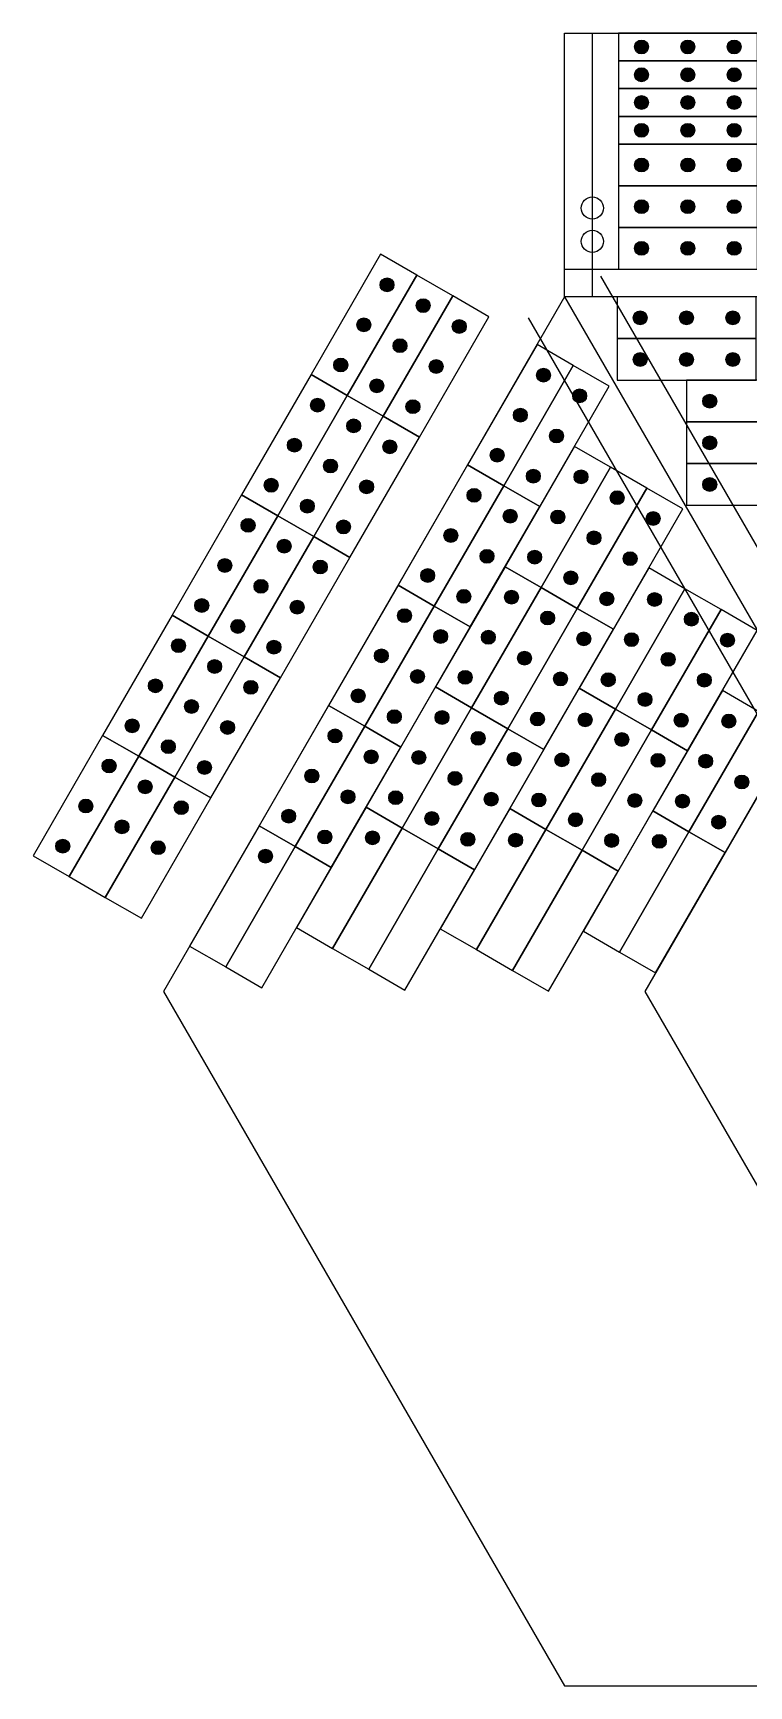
# Model space of a CAD drawing. Header units: millimetres. Extents: x 1388 to 8110, y -1425 to 5021.
# Drawn here: x 2385 to 2643, y 2079 to 2674 of the extents above; entities that cross this region are included whole.
import ezdxf

# ---------------------------------------------------------------- set-up
doc = ezdxf.new("R2010")
doc.units = ezdxf.units.MM

msp = doc.modelspace()

# ---------------------------------------------------------------- hatches: boundary and pattern name
at = {"true_color": 0xf1eb1f}
h = msp.add_hatch(color=2, dxfattribs=at)
h.dxf.hatch_style = 1
h.paths.add_polyline_path([(2601.737, 2668.954, 1), (2606.737, 2668.954, 1)])
h = msp.add_hatch(color=2, dxfattribs=at)
h.dxf.hatch_style = 1
h.paths.add_polyline_path([(2618.404, 2668.954, 1), (2623.404, 2668.954, 1)])
h = msp.add_hatch(color=2, dxfattribs=at)
h.dxf.hatch_style = 1
h.paths.add_polyline_path([(2635.07, 2668.954, 1), (2640.07, 2668.954, 1)])
h = msp.add_hatch(color=2, dxfattribs=at)
h.dxf.hatch_style = 1
h.paths.add_polyline_path([(2601.737, 2658.954, 1), (2606.737, 2658.954, 1)])
h = msp.add_hatch(color=2, dxfattribs=at)
h.dxf.hatch_style = 1
h.paths.add_polyline_path([(2618.404, 2658.954, 1), (2623.404, 2658.954, 1)])
h = msp.add_hatch(color=2, dxfattribs=at)
h.dxf.hatch_style = 1
h.paths.add_polyline_path([(2635.07, 2658.954, 1), (2640.07, 2658.954, 1)])
h = msp.add_hatch(color=2, dxfattribs=at)
h.dxf.hatch_style = 1
h.paths.add_polyline_path([(2601.737, 2648.954, 1), (2606.737, 2648.954, 1)])
h = msp.add_hatch(color=2, dxfattribs=at)
h.dxf.hatch_style = 1
h.paths.add_polyline_path([(2618.404, 2648.954, 1), (2623.404, 2648.954, 1)])
h = msp.add_hatch(color=2, dxfattribs=at)
h.dxf.hatch_style = 1
h.paths.add_polyline_path([(2635.07, 2648.954, 1), (2640.07, 2648.954, 1)])
h = msp.add_hatch(color=2, dxfattribs=at)
h.dxf.hatch_style = 1
h.paths.add_polyline_path([(2601.737, 2638.954, 1), (2606.737, 2638.954, 1)])
h = msp.add_hatch(color=2, dxfattribs=at)
h.dxf.hatch_style = 1
h.paths.add_polyline_path([(2618.404, 2638.954, 1), (2623.404, 2638.954, 1)])
h = msp.add_hatch(color=2, dxfattribs=at)
h.dxf.hatch_style = 1
h.paths.add_polyline_path([(2635.07, 2638.954, 1), (2640.07, 2638.954, 1)])
h = msp.add_hatch(color=2, dxfattribs=at)
h.dxf.hatch_style = 1
h.paths.add_polyline_path([(2601.737, 2626.454, 1), (2606.737, 2626.454, 1)])
h = msp.add_hatch(color=2, dxfattribs=at)
h.dxf.hatch_style = 1
h.paths.add_polyline_path([(2618.404, 2626.454, 1), (2623.404, 2626.454, 1)])
h = msp.add_hatch(color=2, dxfattribs=at)
h.dxf.hatch_style = 1
h.paths.add_polyline_path([(2635.07, 2626.454, 1), (2640.07, 2626.454, 1)])
h = msp.add_hatch(color=2, dxfattribs=at)
h.dxf.hatch_style = 1
h.paths.add_polyline_path([(2601.737, 2611.454, 1), (2606.737, 2611.454, 1)])
h = msp.add_hatch(color=2, dxfattribs=at)
h.dxf.hatch_style = 1
h.paths.add_polyline_path([(2618.404, 2611.454, 1), (2623.404, 2611.454, 1)])
h = msp.add_hatch(color=2, dxfattribs=at)
h.dxf.hatch_style = 1
h.paths.add_polyline_path([(2635.07, 2611.454, 1), (2640.07, 2611.454, 1)])
h = msp.add_hatch(color=2, dxfattribs=at)
h.dxf.hatch_style = 1
h.paths.add_polyline_path([(2601.737, 2596.454, 1), (2606.737, 2596.454, 1)])
h = msp.add_hatch(color=2, dxfattribs=at)
h.dxf.hatch_style = 1
h.paths.add_polyline_path([(2618.404, 2596.454, 1), (2623.404, 2596.454, 1)])
h = msp.add_hatch(color=2, dxfattribs=at)
h.dxf.hatch_style = 1
h.paths.add_polyline_path([(2635.07, 2596.454, 1), (2640.07, 2596.454, 1)])
h = msp.add_hatch(color=2, dxfattribs=at)
h.dxf.hatch_style = 1
h.paths.add_polyline_path([(2515.201, 2583.337, 1), (2510.201, 2583.337, 1)])
h = msp.add_hatch(color=2, dxfattribs=at)
h.dxf.hatch_style = 1
h.paths.add_polyline_path([(2528.192, 2575.837, 1), (2523.192, 2575.837, 1)])
h = msp.add_hatch(color=2, dxfattribs=at)
h.dxf.hatch_style = 1
h.paths.add_polyline_path([(2506.868, 2568.903, 1), (2501.868, 2568.903, 1)])
h = msp.add_hatch(color=2, dxfattribs=at)
h.dxf.hatch_style = 1
h.paths.add_polyline_path([(2541.182, 2568.337, 1), (2536.182, 2568.337, 1)])
h = msp.add_hatch(color=2, dxfattribs=at)
h.dxf.hatch_style = 1
h.paths.add_polyline_path([(2606.271, 2571.454, 1), (2601.271, 2571.454, 1)])
h = msp.add_hatch(color=2, dxfattribs=at)
h.dxf.hatch_style = 1
h.paths.add_polyline_path([(2622.938, 2571.454, 1), (2617.938, 2571.454, 1)])
h = msp.add_hatch(color=2, dxfattribs=at)
h.dxf.hatch_style = 1
h.paths.add_polyline_path([(2639.604, 2571.454, 1), (2634.604, 2571.454, 1)])
h = msp.add_hatch(color=2, dxfattribs=at)
h.dxf.hatch_style = 1
h.paths.add_polyline_path([(2519.858, 2561.403, 1), (2514.858, 2561.403, 1)])
h = msp.add_hatch(color=2, dxfattribs=at)
h.dxf.hatch_style = 1
h.paths.add_polyline_path([(2606.271, 2556.454, 1), (2601.271, 2556.454, 1)])
h = msp.add_hatch(color=2, dxfattribs=at)
h.dxf.hatch_style = 1
h.paths.add_polyline_path([(2622.938, 2556.454, 1), (2617.938, 2556.454, 1)])
h = msp.add_hatch(color=2, dxfattribs=at)
h.dxf.hatch_style = 1
h.paths.add_polyline_path([(2639.604, 2556.454, 1), (2634.604, 2556.454, 1)])
h = msp.add_hatch(color=2, dxfattribs=at)
h.dxf.hatch_style = 1
h.paths.add_polyline_path([(2498.535, 2554.469, 1), (2493.535, 2554.469, 1)])
h = msp.add_hatch(color=2, dxfattribs=at)
h.dxf.hatch_style = 1
h.paths.add_polyline_path([(2532.849, 2553.903, 1), (2527.849, 2553.903, 1)])
h = msp.add_hatch(color=2, dxfattribs=at)
h.dxf.hatch_style = 1
h.paths.add_polyline_path([(2571.493, 2550.837, 1), (2566.493, 2550.837, 1)])
h = msp.add_hatch(color=2, dxfattribs=at)
h.dxf.hatch_style = 1
h.paths.add_polyline_path([(2511.525, 2546.969, 1), (2506.525, 2546.969, 1)])
h = msp.add_hatch(color=2, dxfattribs=at)
h.dxf.hatch_style = 1
h.paths.add_polyline_path([(2490.201, 2540.035, 1), (2485.201, 2540.035, 1)])
h = msp.add_hatch(color=2, dxfattribs=at)
h.dxf.hatch_style = 1
h.paths.add_polyline_path([(2524.515, 2539.469, 1), (2519.515, 2539.469, 1)])
h = msp.add_hatch(color=2, dxfattribs=at)
h.dxf.hatch_style = 1
h.paths.add_polyline_path([(2584.483, 2543.337, 1), (2579.483, 2543.337, 1)])
h = msp.add_hatch(color=2, dxfattribs=at)
h.dxf.hatch_style = 1
h.paths.add_polyline_path([(2631.271, 2541.454, 1), (2626.271, 2541.454, 1)])
h = msp.add_hatch(color=2, dxfattribs=at)
h.dxf.hatch_style = 1
h.paths.add_polyline_path([(2503.192, 2532.535, 1), (2498.192, 2532.535, 1)])
h = msp.add_hatch(color=2, dxfattribs=at)
h.dxf.hatch_style = 1
h.paths.add_polyline_path([(2563.16, 2536.403, 1), (2558.16, 2536.403, 1)])
h = msp.add_hatch(color=2, dxfattribs=at)
h.dxf.hatch_style = 1
h.paths.add_polyline_path([(2576.15, 2528.903, 1), (2571.15, 2528.903, 1)])
h = msp.add_hatch(color=2, dxfattribs=at)
h.dxf.hatch_style = 1
h.paths.add_polyline_path([(2631.271, 2526.454, 1), (2626.271, 2526.454, 1)])
h = msp.add_hatch(color=2, dxfattribs=at)
h.dxf.hatch_style = 1
h.paths.add_polyline_path([(2481.868, 2525.602, 1), (2476.868, 2525.602, 1)])
h = msp.add_hatch(color=2, dxfattribs=at)
h.dxf.hatch_style = 1
h.paths.add_polyline_path([(2516.182, 2525.035, 1), (2511.182, 2525.035, 1)])
h = msp.add_hatch(color=2, dxfattribs=at)
h.dxf.hatch_style = 1
h.paths.add_polyline_path([(2554.826, 2521.969, 1), (2549.826, 2521.969, 1)])
h = msp.add_hatch(color=2, dxfattribs=at)
h.dxf.hatch_style = 1
h.paths.add_polyline_path([(2494.858, 2518.102, 1), (2489.858, 2518.102, 1)])
h = msp.add_hatch(color=2, dxfattribs=at)
h.dxf.hatch_style = 1
h.paths.add_polyline_path([(2567.817, 2514.469, 1), (2562.817, 2514.469, 1)])
h = msp.add_hatch(color=2, dxfattribs=at)
h.dxf.hatch_style = 1
h.paths.add_polyline_path([(2473.535, 2511.168, 1), (2468.535, 2511.168, 1)])
h = msp.add_hatch(color=2, dxfattribs=at)
h.dxf.hatch_style = 1
h.paths.add_polyline_path([(2507.849, 2510.602, 1), (2502.849, 2510.602, 1)])
h = msp.add_hatch(color=2, dxfattribs=at)
h.dxf.hatch_style = 1
h.paths.add_polyline_path([(2584.974, 2514.186, 1), (2579.974, 2514.186, 1)])
h = msp.add_hatch(color=2, dxfattribs=at)
h.dxf.hatch_style = 1
h.paths.add_polyline_path([(2631.271, 2511.454, 1), (2626.271, 2511.454, 1)])
h = msp.add_hatch(color=2, dxfattribs=at)
h.dxf.hatch_style = 1
h.paths.add_polyline_path([(2486.525, 2503.668, 1), (2481.525, 2503.668, 1)])
h = msp.add_hatch(color=2, dxfattribs=at)
h.dxf.hatch_style = 1
h.paths.add_polyline_path([(2546.493, 2507.535, 1), (2541.493, 2507.535, 1)])
h = msp.add_hatch(color=2, dxfattribs=at)
h.dxf.hatch_style = 1
h.paths.add_polyline_path([(2597.964, 2506.686, 1), (2592.964, 2506.686, 1)])
h = msp.add_hatch(color=2, dxfattribs=at)
h.dxf.hatch_style = 1
h.paths.add_polyline_path([(2465.201, 2496.734, 1), (2460.201, 2496.734, 1)])
h = msp.add_hatch(color=2, dxfattribs=at)
h.dxf.hatch_style = 1
h.paths.add_polyline_path([(2559.483, 2500.035, 1), (2554.483, 2500.035, 1)])
h = msp.add_hatch(color=2, dxfattribs=at)
h.dxf.hatch_style = 1
h.paths.add_polyline_path([(2576.64, 2499.752, 1), (2571.64, 2499.752, 1)])
h = msp.add_hatch(color=2, dxfattribs=at)
h.dxf.hatch_style = 1
h.paths.add_polyline_path([(2610.954, 2499.186, 1), (2605.954, 2499.186, 1)])
h = msp.add_hatch(color=2, dxfattribs=at)
h.dxf.hatch_style = 1
h.paths.add_polyline_path([(2499.515, 2496.168, 1), (2494.515, 2496.168, 1)])
h = msp.add_hatch(color=2, dxfattribs=at)
h.dxf.hatch_style = 1
h.paths.add_polyline_path([(2538.16, 2493.102, 1), (2533.16, 2493.102, 1)])
h = msp.add_hatch(color=2, dxfattribs=at)
h.dxf.hatch_style = 1
h.paths.add_polyline_path([(2589.631, 2492.252, 1), (2584.631, 2492.252, 1)])
h = msp.add_hatch(color=2, dxfattribs=at)
h.dxf.hatch_style = 1
h.paths.add_polyline_path([(2478.192, 2489.234, 1), (2473.192, 2489.234, 1)])
h = msp.add_hatch(color=2, dxfattribs=at)
h.dxf.hatch_style = 1
h.paths.add_polyline_path([(2551.15, 2485.602, 1), (2546.15, 2485.602, 1)])
h = msp.add_hatch(color=2, dxfattribs=at)
h.dxf.hatch_style = 1
h.paths.add_polyline_path([(2568.307, 2485.318, 1), (2563.307, 2485.318, 1)])
h = msp.add_hatch(color=2, dxfattribs=at)
h.dxf.hatch_style = 1
h.paths.add_polyline_path([(2602.621, 2484.752, 1), (2597.621, 2484.752, 1)])
h = msp.add_hatch(color=2, dxfattribs=at)
h.dxf.hatch_style = 1
h.paths.add_polyline_path([(2456.868, 2482.3, 1), (2451.868, 2482.3, 1)])
h = msp.add_hatch(color=2, dxfattribs=at)
h.dxf.hatch_style = 1
h.paths.add_polyline_path([(2491.182, 2481.734, 1), (2486.182, 2481.734, 1)])
h = msp.add_hatch(color=2, dxfattribs=at)
h.dxf.hatch_style = 1
h.paths.add_polyline_path([(2529.826, 2478.668, 1), (2524.826, 2478.668, 1)])
h = msp.add_hatch(color=2, dxfattribs=at)
h.dxf.hatch_style = 1
h.paths.add_polyline_path([(2469.858, 2474.8, 1), (2464.858, 2474.8, 1)])
h = msp.add_hatch(color=2, dxfattribs=at)
h.dxf.hatch_style = 1
h.paths.add_polyline_path([(2581.297, 2477.818, 1), (2576.297, 2477.818, 1)])
h = msp.add_hatch(color=2, dxfattribs=at)
h.dxf.hatch_style = 1
h.paths.add_polyline_path([(2448.535, 2467.867, 1), (2443.535, 2467.867, 1)])
h = msp.add_hatch(color=2, dxfattribs=at)
h.dxf.hatch_style = 1
h.paths.add_polyline_path([(2482.849, 2467.3, 1), (2477.849, 2467.3, 1)])
h = msp.add_hatch(color=2, dxfattribs=at)
h.dxf.hatch_style = 1
h.paths.add_polyline_path([(2542.817, 2471.168, 1), (2537.817, 2471.168, 1)])
h = msp.add_hatch(color=2, dxfattribs=at)
h.dxf.hatch_style = 1
h.paths.add_polyline_path([(2559.974, 2470.885, 1), (2554.974, 2470.885, 1)])
h = msp.add_hatch(color=2, dxfattribs=at)
h.dxf.hatch_style = 1
h.paths.add_polyline_path([(2594.288, 2470.318, 1), (2589.288, 2470.318, 1)])
h = msp.add_hatch(color=2, dxfattribs=at)
h.dxf.hatch_style = 1
h.paths.add_polyline_path([(2611.445, 2470.035, 1), (2606.445, 2470.035, 1)])
h = msp.add_hatch(color=2, dxfattribs=at)
h.dxf.hatch_style = 1
h.paths.add_polyline_path([(2521.493, 2464.234, 1), (2516.493, 2464.234, 1)])
h = msp.add_hatch(color=2, dxfattribs=at)
h.dxf.hatch_style = 1
h.paths.add_polyline_path([(2572.964, 2463.385, 1), (2567.964, 2463.385, 1)])
h = msp.add_hatch(color=2, dxfattribs=at)
h.dxf.hatch_style = 1
h.paths.add_polyline_path([(2624.668, 2462.939, 1), (2619.668, 2462.939, 1)])
h = msp.add_hatch(color=2, dxfattribs=at)
h.dxf.hatch_style = 1
h.paths.add_polyline_path([(2461.525, 2460.367, 1), (2456.525, 2460.367, 1)])
h = msp.add_hatch(color=2, dxfattribs=at)
h.dxf.hatch_style = 1
h.paths.add_polyline_path([(2534.483, 2456.734, 1), (2529.483, 2456.734, 1)])
h = msp.add_hatch(color=2, dxfattribs=at)
h.dxf.hatch_style = 1
h.paths.add_polyline_path([(2551.64, 2456.451, 1), (2546.64, 2456.451, 1)])
h = msp.add_hatch(color=2, dxfattribs=at)
h.dxf.hatch_style = 1
h.paths.add_polyline_path([(2585.954, 2455.885, 1), (2580.954, 2455.885, 1)])
h = msp.add_hatch(color=2, dxfattribs=at)
h.dxf.hatch_style = 1
h.paths.add_polyline_path([(2603.112, 2455.602, 1), (2598.112, 2455.602, 1)])
h = msp.add_hatch(color=2, dxfattribs=at)
h.dxf.hatch_style = 1
h.paths.add_polyline_path([(2637.659, 2455.439, 1), (2632.659, 2455.439, 1)])
h = msp.add_hatch(color=2, dxfattribs=at)
h.dxf.hatch_style = 1
h.paths.add_polyline_path([(2440.201, 2453.433, 1), (2435.201, 2453.433, 1)])
h = msp.add_hatch(color=2, dxfattribs=at)
h.dxf.hatch_style = 1
h.paths.add_polyline_path([(2474.515, 2452.867, 1), (2469.515, 2452.867, 1)])
h = msp.add_hatch(color=2, dxfattribs=at)
h.dxf.hatch_style = 1
h.paths.add_polyline_path([(2513.16, 2449.8, 1), (2508.16, 2449.8, 1)])
h = msp.add_hatch(color=2, dxfattribs=at)
h.dxf.hatch_style = 1
h.paths.add_polyline_path([(2564.631, 2448.951, 1), (2559.631, 2448.951, 1)])
h = msp.add_hatch(color=2, dxfattribs=at)
h.dxf.hatch_style = 1
h.paths.add_polyline_path([(2453.192, 2445.933, 1), (2448.192, 2445.933, 1)])
h = msp.add_hatch(color=2, dxfattribs=at)
h.dxf.hatch_style = 1
h.paths.add_polyline_path([(2616.335, 2448.505, 1), (2611.335, 2448.505, 1)])
h = msp.add_hatch(color=2, dxfattribs=at)
h.dxf.hatch_style = 1
h.paths.add_polyline_path([(2431.868, 2438.999, 1), (2426.868, 2438.999, 1)])
h = msp.add_hatch(color=2, dxfattribs=at)
h.dxf.hatch_style = 1
h.paths.add_polyline_path([(2466.182, 2438.433, 1), (2461.182, 2438.433, 1)])
h = msp.add_hatch(color=2, dxfattribs=at)
h.dxf.hatch_style = 1
h.paths.add_polyline_path([(2526.15, 2442.3, 1), (2521.15, 2442.3, 1)])
h = msp.add_hatch(color=2, dxfattribs=at)
h.dxf.hatch_style = 1
h.paths.add_polyline_path([(2543.307, 2442.017, 1), (2538.307, 2442.017, 1)])
h = msp.add_hatch(color=2, dxfattribs=at)
h.dxf.hatch_style = 1
h.paths.add_polyline_path([(2577.621, 2441.451, 1), (2572.621, 2441.451, 1)])
h = msp.add_hatch(color=2, dxfattribs=at)
h.dxf.hatch_style = 1
h.paths.add_polyline_path([(2594.778, 2441.168, 1), (2589.778, 2441.168, 1)])
h = msp.add_hatch(color=2, dxfattribs=at)
h.dxf.hatch_style = 1
h.paths.add_polyline_path([(2629.325, 2441.005, 1), (2624.325, 2441.005, 1)])
h = msp.add_hatch(color=2, dxfattribs=at)
h.dxf.hatch_style = 1
h.paths.add_polyline_path([(2444.858, 2431.499, 1), (2439.858, 2431.499, 1)])
h = msp.add_hatch(color=2, dxfattribs=at)
h.dxf.hatch_style = 1
h.paths.add_polyline_path([(2504.826, 2435.367, 1), (2499.826, 2435.367, 1)])
h = msp.add_hatch(color=2, dxfattribs=at)
h.dxf.hatch_style = 1
h.paths.add_polyline_path([(2556.297, 2434.517, 1), (2551.297, 2434.517, 1)])
h = msp.add_hatch(color=2, dxfattribs=at)
h.dxf.hatch_style = 1
h.paths.add_polyline_path([(2608.002, 2434.071, 1), (2603.002, 2434.071, 1)])
h = msp.add_hatch(color=2, dxfattribs=at)
h.dxf.hatch_style = 1
h.paths.add_polyline_path([(2517.817, 2427.867, 1), (2512.817, 2427.867, 1)])
h = msp.add_hatch(color=2, dxfattribs=at)
h.dxf.hatch_style = 1
h.paths.add_polyline_path([(2534.974, 2427.583, 1), (2529.974, 2427.583, 1)])
h = msp.add_hatch(color=2, dxfattribs=at)
h.dxf.hatch_style = 1
h.paths.add_polyline_path([(2569.288, 2427.017, 1), (2564.288, 2427.017, 1)])
h = msp.add_hatch(color=2, dxfattribs=at)
h.dxf.hatch_style = 1
h.paths.add_polyline_path([(2586.445, 2426.734, 1), (2581.445, 2426.734, 1)])
h = msp.add_hatch(color=2, dxfattribs=at)
h.dxf.hatch_style = 1
h.paths.add_polyline_path([(2620.992, 2426.571, 1), (2615.992, 2426.571, 1)])
h = msp.add_hatch(color=2, dxfattribs=at)
h.dxf.hatch_style = 1
h.paths.add_polyline_path([(2638.149, 2426.288, 1), (2633.149, 2426.288, 1)])
h = msp.add_hatch(color=2, dxfattribs=at)
h.dxf.hatch_style = 1
h.paths.add_polyline_path([(2423.535, 2424.565, 1), (2418.535, 2424.565, 1)])
h = msp.add_hatch(color=2, dxfattribs=at)
h.dxf.hatch_style = 1
h.paths.add_polyline_path([(2457.849, 2423.999, 1), (2452.849, 2423.999, 1)])
h = msp.add_hatch(color=2, dxfattribs=at)
h.dxf.hatch_style = 1
h.paths.add_polyline_path([(2496.493, 2420.933, 1), (2491.493, 2420.933, 1)])
h = msp.add_hatch(color=2, dxfattribs=at)
h.dxf.hatch_style = 1
h.paths.add_polyline_path([(2547.964, 2420.083, 1), (2542.964, 2420.083, 1)])
h = msp.add_hatch(color=2, dxfattribs=at)
h.dxf.hatch_style = 1
h.paths.add_polyline_path([(2599.668, 2419.638, 1), (2594.668, 2419.638, 1)])
h = msp.add_hatch(color=2, dxfattribs=at)
h.dxf.hatch_style = 1
h.paths.add_polyline_path([(2436.525, 2417.065, 1), (2431.525, 2417.065, 1)])
h = msp.add_hatch(color=2, dxfattribs=at)
h.dxf.hatch_style = 1
h.paths.add_polyline_path([(2509.483, 2413.433, 1), (2504.483, 2413.433, 1)])
h = msp.add_hatch(color=2, dxfattribs=at)
h.dxf.hatch_style = 1
h.paths.add_polyline_path([(2415.201, 2410.131, 1), (2410.201, 2410.131, 1)])
h = msp.add_hatch(color=2, dxfattribs=at)
h.dxf.hatch_style = 1
h.paths.add_polyline_path([(2449.515, 2409.565, 1), (2444.515, 2409.565, 1)])
h = msp.add_hatch(color=2, dxfattribs=at)
h.dxf.hatch_style = 1
h.paths.add_polyline_path([(2526.64, 2413.15, 1), (2521.64, 2413.15, 1)])
h = msp.add_hatch(color=2, dxfattribs=at)
h.dxf.hatch_style = 1
h.paths.add_polyline_path([(2560.954, 2412.583, 1), (2555.954, 2412.583, 1)])
h = msp.add_hatch(color=2, dxfattribs=at)
h.dxf.hatch_style = 1
h.paths.add_polyline_path([(2578.112, 2412.3, 1), (2573.112, 2412.3, 1)])
h = msp.add_hatch(color=2, dxfattribs=at)
h.dxf.hatch_style = 1
h.paths.add_polyline_path([(2612.659, 2412.138, 1), (2607.659, 2412.138, 1)])
h = msp.add_hatch(color=2, dxfattribs=at)
h.dxf.hatch_style = 1
h.paths.add_polyline_path([(2629.816, 2411.854, 1), (2624.816, 2411.854, 1)])
h = msp.add_hatch(color=2, dxfattribs=at)
h.dxf.hatch_style = 1
h.paths.add_polyline_path([(2428.192, 2402.631, 1), (2423.192, 2402.631, 1)])
h = msp.add_hatch(color=2, dxfattribs=at)
h.dxf.hatch_style = 1
h.paths.add_polyline_path([(2488.16, 2406.499, 1), (2483.16, 2406.499, 1)])
h = msp.add_hatch(color=2, dxfattribs=at)
h.dxf.hatch_style = 1
h.paths.add_polyline_path([(2539.631, 2405.65, 1), (2534.631, 2405.65, 1)])
h = msp.add_hatch(color=2, dxfattribs=at)
h.dxf.hatch_style = 1
h.paths.add_polyline_path([(2591.335, 2405.204, 1), (2586.335, 2405.204, 1)])
h = msp.add_hatch(color=2, dxfattribs=at)
h.dxf.hatch_style = 1
h.paths.add_polyline_path([(2642.806, 2404.354, 1), (2637.806, 2404.354, 1)])
h = msp.add_hatch(color=2, dxfattribs=at)
h.dxf.hatch_style = 1
h.paths.add_polyline_path([(2406.868, 2395.698, 1), (2401.868, 2395.698, 1)])
h = msp.add_hatch(color=2, dxfattribs=at)
h.dxf.hatch_style = 1
h.paths.add_polyline_path([(2501.15, 2398.999, 1), (2496.15, 2398.999, 1)])
h = msp.add_hatch(color=2, dxfattribs=at)
h.dxf.hatch_style = 1
h.paths.add_polyline_path([(2518.307, 2398.716, 1), (2513.307, 2398.716, 1)])
h = msp.add_hatch(color=2, dxfattribs=at)
h.dxf.hatch_style = 1
h.paths.add_polyline_path([(2552.621, 2398.15, 1), (2547.621, 2398.15, 1)])
h = msp.add_hatch(color=2, dxfattribs=at)
h.dxf.hatch_style = 1
h.paths.add_polyline_path([(2569.778, 2397.867, 1), (2564.778, 2397.867, 1)])
h = msp.add_hatch(color=2, dxfattribs=at)
h.dxf.hatch_style = 1
h.paths.add_polyline_path([(2604.325, 2397.704, 1), (2599.325, 2397.704, 1)])
h = msp.add_hatch(color=2, dxfattribs=at)
h.dxf.hatch_style = 1
h.paths.add_polyline_path([(2621.482, 2397.421, 1), (2616.482, 2397.421, 1)])
h = msp.add_hatch(color=2, dxfattribs=at)
h.dxf.hatch_style = 1
h.paths.add_polyline_path([(2441.182, 2395.131, 1), (2436.182, 2395.131, 1)])
h = msp.add_hatch(color=2, dxfattribs=at)
h.dxf.hatch_style = 1
h.paths.add_polyline_path([(2479.826, 2392.065, 1), (2474.826, 2392.065, 1)])
h = msp.add_hatch(color=2, dxfattribs=at)
h.dxf.hatch_style = 1
h.paths.add_polyline_path([(2531.297, 2391.216, 1), (2526.297, 2391.216, 1)])
h = msp.add_hatch(color=2, dxfattribs=at)
h.dxf.hatch_style = 1
h.paths.add_polyline_path([(2583.002, 2390.77, 1), (2578.002, 2390.77, 1)])
h = msp.add_hatch(color=2, dxfattribs=at)
h.dxf.hatch_style = 1
h.paths.add_polyline_path([(2634.473, 2389.921, 1), (2629.473, 2389.921, 1)])
h = msp.add_hatch(color=2, dxfattribs=at)
h.dxf.hatch_style = 1
h.paths.add_polyline_path([(2419.858, 2388.198, 1), (2414.858, 2388.198, 1)])
h = msp.add_hatch(color=2, dxfattribs=at)
h.dxf.hatch_style = 1
h.paths.add_polyline_path([(2492.817, 2384.565, 1), (2487.817, 2384.565, 1)])
h = msp.add_hatch(color=2, dxfattribs=at)
h.dxf.hatch_style = 1
h.paths.add_polyline_path([(2509.974, 2384.282, 1), (2504.974, 2384.282, 1)])
h = msp.add_hatch(color=2, dxfattribs=at)
h.dxf.hatch_style = 1
h.paths.add_polyline_path([(2544.288, 2383.716, 1), (2539.288, 2383.716, 1)])
h = msp.add_hatch(color=2, dxfattribs=at)
h.dxf.hatch_style = 1
h.paths.add_polyline_path([(2398.535, 2381.264, 1), (2393.535, 2381.264, 1)])
h = msp.add_hatch(color=2, dxfattribs=at)
h.dxf.hatch_style = 1
h.paths.add_polyline_path([(2432.849, 2380.698, 1), (2427.849, 2380.698, 1)])
h = msp.add_hatch(color=2, dxfattribs=at)
h.dxf.hatch_style = 1
h.paths.add_polyline_path([(2471.493, 2377.631, 1), (2466.493, 2377.631, 1)])
h = msp.add_hatch(color=2, dxfattribs=at)
h.dxf.hatch_style = 1
h.paths.add_polyline_path([(2561.445, 2383.433, 1), (2556.445, 2383.433, 1)])
h = msp.add_hatch(color=2, dxfattribs=at)
h.dxf.hatch_style = 1
h.paths.add_polyline_path([(2595.992, 2383.27, 1), (2590.992, 2383.27, 1)])
h = msp.add_hatch(color=2, dxfattribs=at)
h.dxf.hatch_style = 1
h.paths.add_polyline_path([(2613.149, 2382.987, 1), (2608.149, 2382.987, 1)])

# ---------------------------------------------------------------- linework, layer by layer
for p, q in [((2576.566, 2578.954), (2576.566, 2673.954)), ((2576.566, 2673.954), (2865.241, 2673.954)), ((2586.566, 2578.954), (2586.566, 2673.954)), ((2586.566, 2588.954), (2586.566, 2598.954)), ((2576.566, 2588.954), (2865.241, 2588.954)), ((2676.159, 2436.454), (2589.557, 2586.454)), ((2576.566, 2578.954), (2663.169, 2428.954)), ((2650.178, 2421.454), (2563.576, 2571.454))]:
    msp.add_line(p, q)
for points in [[(2595.904, 2663.954), (2645.904, 2663.954), (2645.904, 2673.954), (2595.904, 2673.954)], [(2595.904, 2653.954), (2645.904, 2653.954), (2645.904, 2663.954), (2595.904, 2663.954)], [(2595.904, 2643.954), (2645.904, 2643.954), (2645.904, 2653.954), (2595.904, 2653.954)], [(2595.904, 2633.954), (2645.904, 2633.954), (2645.904, 2643.954), (2595.904, 2643.954)], [(2645.904, 2633.954), (2595.904, 2633.954), (2595.904, 2618.954), (2645.904, 2618.954)], [(2645.904, 2618.954), (2595.904, 2618.954), (2595.904, 2603.954), (2645.904, 2603.954)], [(2645.904, 2603.954), (2595.904, 2603.954), (2595.904, 2588.954), (2645.904, 2588.954)], [(2510.373, 2594.303), (2485.373, 2551.002), (2498.363, 2543.502), (2523.363, 2586.803)], [(2523.363, 2586.803), (2498.363, 2543.502), (2511.354, 2536.002), (2536.354, 2579.303)], [(2576.566, 2578.954), (2432.229, 2328.954), (2576.566, 2078.954), (2865.241, 2078.954), (3009.579, 2328.954), (2865.241, 2578.954)], [(2536.354, 2579.303), (2511.354, 2536.002), (2524.344, 2528.502), (2549.344, 2571.803)], [(2645.438, 2578.954), (2595.438, 2578.954), (2595.438, 2563.954), (2645.438, 2563.954)], [(2566.664, 2561.803), (2541.664, 2518.502), (2554.655, 2511.002), (2579.655, 2554.303)], [(2645.438, 2563.954), (2595.438, 2563.954), (2595.438, 2548.954), (2645.438, 2548.954)], [(2579.655, 2554.303), (2554.655, 2511.002), (2567.645, 2503.502), (2592.645, 2546.803)], [(2485.373, 2551.002), (2460.373, 2507.701), (2473.363, 2500.201), (2498.363, 2543.502)], [(2670.438, 2548.954), (2620.438, 2548.954), (2620.438, 2533.954), (2670.438, 2533.954)], [(2498.363, 2543.502), (2473.363, 2500.201), (2486.354, 2492.701), (2511.354, 2536.002)], [(2511.354, 2536.002), (2486.354, 2492.701), (2499.344, 2485.201), (2524.344, 2528.502)], [(2670.438, 2533.954), (2620.438, 2533.954), (2620.438, 2518.954), (2670.438, 2518.954)], [(2580.145, 2525.153), (2555.145, 2481.852), (2568.136, 2474.352), (2593.136, 2517.653)], [(2541.664, 2518.502), (2516.664, 2475.201), (2529.655, 2467.701), (2554.655, 2511.002)], [(2593.136, 2517.653), (2568.136, 2474.352), (2581.126, 2466.852), (2606.126, 2510.153)], [(2670.438, 2518.954), (2620.438, 2518.954), (2620.438, 2503.954), (2670.438, 2503.954)], [(2554.655, 2511.002), (2529.655, 2467.701), (2542.645, 2460.201), (2567.645, 2503.502)], [(2460.373, 2507.701), (2435.373, 2464.4), (2448.363, 2456.9), (2473.363, 2500.201)], [(2606.126, 2510.153), (2581.126, 2466.852), (2594.116, 2459.352), (2619.116, 2502.653)], [(2473.363, 2500.201), (2448.363, 2456.9), (2461.354, 2449.4), (2486.354, 2492.701)], [(2486.354, 2492.701), (2461.354, 2449.4), (2474.344, 2441.9), (2499.344, 2485.201)], [(2555.145, 2481.852), (2530.145, 2438.55), (2543.136, 2431.05), (2568.136, 2474.352)], [(2606.849, 2481.406), (2581.849, 2438.104), (2594.84, 2430.604), (2619.84, 2473.906)], [(2516.664, 2475.201), (2491.664, 2431.9), (2504.655, 2424.4), (2529.655, 2467.701)], [(2568.136, 2474.352), (2543.136, 2431.05), (2556.126, 2423.55), (2581.126, 2466.852)], [(2619.84, 2473.906), (2594.84, 2430.604), (2607.83, 2423.104), (2632.83, 2466.406)], [(2435.373, 2464.4), (2410.373, 2421.098), (2423.363, 2413.598), (2448.363, 2456.9)], [(2529.655, 2467.701), (2504.655, 2424.4), (2517.645, 2416.9), (2542.645, 2460.201)], [(2581.126, 2466.852), (2556.126, 2423.55), (2569.116, 2416.05), (2594.116, 2459.352)], [(2632.83, 2466.406), (2607.83, 2423.104), (2620.82, 2415.604), (2645.82, 2458.906)], [(2448.363, 2456.9), (2423.363, 2413.598), (2436.354, 2406.098), (2461.354, 2449.4)], [(2461.354, 2449.4), (2436.354, 2406.098), (2449.344, 2398.598), (2474.344, 2441.9)], [(2530.145, 2438.55), (2505.145, 2395.249), (2518.136, 2387.749), (2543.136, 2431.05)], [(2581.849, 2438.104), (2556.849, 2394.803), (2569.84, 2387.303), (2594.84, 2430.604)], [(2633.32, 2437.255), (2608.32, 2393.954), (2621.311, 2386.454), (2646.311, 2429.755)], [(2491.664, 2431.9), (2466.664, 2388.598), (2479.655, 2381.098), (2504.655, 2424.4)], [(2543.136, 2431.05), (2518.136, 2387.749), (2531.126, 2380.249), (2556.126, 2423.55)], [(2594.84, 2430.604), (2569.84, 2387.303), (2582.83, 2379.803), (2607.83, 2423.104)], [(2663.169, 2428.954), (2605.434, 2328.954), (2663.169, 2228.954), (2778.639, 2228.954), (2836.374, 2328.954), (2778.639, 2428.954)], [(2646.311, 2429.755), (2621.311, 2386.454), (2634.301, 2378.954), (2659.301, 2422.255)], [(2504.655, 2424.4), (2479.655, 2381.098), (2492.645, 2373.598), (2517.645, 2416.9)], [(2556.126, 2423.55), (2531.126, 2380.249), (2544.116, 2372.749), (2569.116, 2416.05)], [(2607.83, 2423.104), (2582.83, 2379.803), (2595.82, 2372.303), (2620.82, 2415.604)], [(2410.373, 2421.098), (2385.373, 2377.797), (2398.363, 2370.297), (2423.363, 2413.598)], [(2423.363, 2413.598), (2398.363, 2370.297), (2411.354, 2362.797), (2436.354, 2406.098)], [(2436.354, 2406.098), (2411.354, 2362.797), (2424.344, 2355.297), (2449.344, 2398.598)], [(2505.145, 2395.249), (2480.145, 2351.948), (2493.136, 2344.448), (2518.136, 2387.749)], [(2556.849, 2394.803), (2531.849, 2351.502), (2544.84, 2344.002), (2569.84, 2387.303)], [(2608.32, 2393.954), (2583.32, 2350.653), (2596.311, 2343.153), (2621.311, 2386.454)], [(2466.664, 2388.598), (2441.664, 2345.297), (2454.655, 2337.797), (2479.655, 2381.098)], [(2518.136, 2387.749), (2493.136, 2344.448), (2506.126, 2336.948), (2531.126, 2380.249)], [(2569.84, 2387.303), (2544.84, 2344.002), (2557.83, 2336.502), (2582.83, 2379.803)], [(2621.311, 2386.454), (2596.311, 2343.153), (2609.301, 2335.653), (2634.301, 2378.954)], [(2479.655, 2381.098), (2454.655, 2337.797), (2467.645, 2330.297), (2492.645, 2373.598)], [(2531.126, 2380.249), (2506.126, 2336.948), (2519.116, 2329.448), (2544.116, 2372.749)], [(2582.83, 2379.803), (2557.83, 2336.502), (2570.82, 2329.002), (2595.82, 2372.303)]]:
    msp.add_lwpolyline(points, close=True)
at = {"color": 2, "true_color": 0xf1eb1f}
for centre in [(2604.237, 2668.954), (2620.904, 2668.954), (2637.57, 2668.954), (2604.237, 2658.954), (2620.904, 2658.954), (2637.57, 2658.954), (2604.237, 2648.954), (2620.904, 2648.954), (2637.57, 2648.954), (2604.237, 2638.954), (2620.904, 2638.954), (2637.57, 2638.954), (2604.237, 2626.454), (2620.904, 2626.454), (2637.57, 2626.454), (2604.237, 2611.454), (2620.904, 2611.454), (2637.57, 2611.454), (2604.237, 2596.454), (2620.904, 2596.454), (2637.57, 2596.454), (2512.701, 2583.337), (2525.692, 2575.837), (2504.368, 2568.903), (2538.682, 2568.337), (2603.771, 2571.454), (2620.438, 2571.454), (2637.104, 2571.454), (2517.358, 2561.403), (2603.771, 2556.454), (2620.438, 2556.454), (2637.104, 2556.454), (2496.035, 2554.469), (2530.349, 2553.903), (2568.993, 2550.837), (2509.025, 2546.969), (2487.701, 2540.035), (2522.015, 2539.469), (2581.983, 2543.337), (2628.771, 2541.454), (2500.692, 2532.535), (2560.66, 2536.403), (2573.65, 2528.903), (2628.771, 2526.454), (2479.368, 2525.602), (2513.682, 2525.035), (2552.326, 2521.969), (2492.358, 2518.102), (2565.317, 2514.469), (2471.035, 2511.168), (2505.349, 2510.602), (2582.474, 2514.186), (2628.771, 2511.454), (2484.025, 2503.668), (2543.993, 2507.535), (2595.464, 2506.686), (2462.701, 2496.734), (2556.983, 2500.035), (2574.14, 2499.752), (2608.454, 2499.186), (2497.015, 2496.168), (2535.66, 2493.102), (2587.131, 2492.252), (2475.692, 2489.234), (2548.65, 2485.602), (2565.807, 2485.318), (2600.121, 2484.752), (2454.368, 2482.3), (2488.682, 2481.734), (2527.326, 2478.668), (2467.358, 2474.8), (2578.797, 2477.818), (2446.035, 2467.867), (2480.349, 2467.3), (2540.317, 2471.168), (2557.474, 2470.885), (2591.788, 2470.318), (2608.945, 2470.035), (2518.993, 2464.234), (2570.464, 2463.385), (2622.168, 2462.939), (2459.025, 2460.367), (2531.983, 2456.734), (2549.14, 2456.451), (2583.454, 2455.885), (2600.612, 2455.602), (2635.159, 2455.439), (2437.701, 2453.433), (2472.015, 2452.867), (2510.66, 2449.8), (2562.131, 2448.951), (2450.692, 2445.933), (2613.835, 2448.505), (2429.368, 2438.999), (2463.682, 2438.433), (2523.65, 2442.3), (2540.807, 2442.017), (2575.121, 2441.451), (2592.278, 2441.168), (2626.825, 2441.005), (2442.358, 2431.499), (2502.326, 2435.367), (2553.797, 2434.517), (2605.502, 2434.071), (2515.317, 2427.867), (2532.474, 2427.583), (2566.788, 2427.017), (2583.945, 2426.734), (2618.492, 2426.571), (2635.649, 2426.288), (2421.035, 2424.565), (2455.349, 2423.999), (2493.993, 2420.933), (2545.464, 2420.083), (2597.168, 2419.638), (2434.025, 2417.065), (2506.983, 2413.433), (2412.701, 2410.131), (2447.015, 2409.565), (2524.14, 2413.15), (2558.454, 2412.583), (2575.612, 2412.3), (2610.159, 2412.138), (2627.316, 2411.854), (2425.692, 2402.631), (2485.66, 2406.499), (2537.131, 2405.65), (2588.835, 2405.204), (2640.306, 2404.354), (2404.368, 2395.698), (2498.65, 2398.999), (2515.807, 2398.716), (2550.121, 2398.15), (2567.278, 2397.867), (2601.825, 2397.704), (2618.982, 2397.421), (2438.682, 2395.131), (2477.326, 2392.065), (2528.797, 2391.216), (2580.502, 2390.77), (2631.973, 2389.921), (2417.358, 2388.198), (2490.317, 2384.565), (2507.474, 2384.282), (2541.788, 2383.716), (2396.035, 2381.264), (2430.349, 2380.698), (2468.993, 2377.631), (2558.945, 2383.433), (2593.492, 2383.27), (2610.649, 2382.987)]:
    msp.add_circle(centre, 2.5, dxfattribs=at)
for centre in [(2586.566, 2610.954), (2586.566, 2598.954)]:
    msp.add_circle(centre, 4)

doc.saveas('drawing.dxf')
